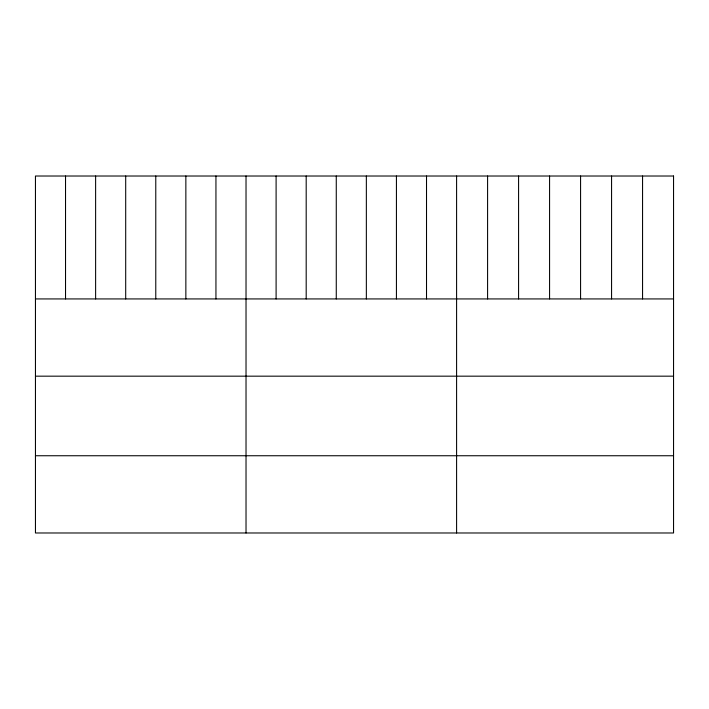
<?xml version="1.0" encoding="UTF-8"?>
<svg xmlns="http://www.w3.org/2000/svg" width="709" height="709" viewBox="0 0 709 709"><rect width="100%" height="100%" fill="white"/><g stroke="black" fill="none" stroke-linecap="round" stroke-linejoin="round"><path stroke-width="1.06" d="M35.45 298.932L673.55 298.932M35.45 376.169L673.55 376.169M35.45 455.745L673.55 455.745M642.558 176.018L642.558 298.932M611.566 176.018L611.566 298.932M580.574 176.018L580.574 298.932M549.572 176.018L549.572 298.932M518.58 176.018L518.58 298.932M487.588 176.018L487.588 298.932M456.596 176.018L456.596 532.982M426.517 176.018L426.517 298.932M396.428 176.018L396.428 298.932M366.349 176.018L366.349 298.932M336.27 176.018L336.27 298.932M306.191 176.018L306.191 298.932M276.102 176.018L276.102 298.932M246.023 176.018L246.023 532.982M215.944 176.018L215.944 298.932M185.855 176.018L185.855 298.932M155.776 176.018L155.776 298.932M125.697 176.018L125.697 298.932M95.618 176.018L95.618 298.932M65.529 176.018L65.529 298.932M673.55 176.018L35.45 176.018L35.45 532.982L673.55 532.982L673.55 176.018"/></g></svg>
